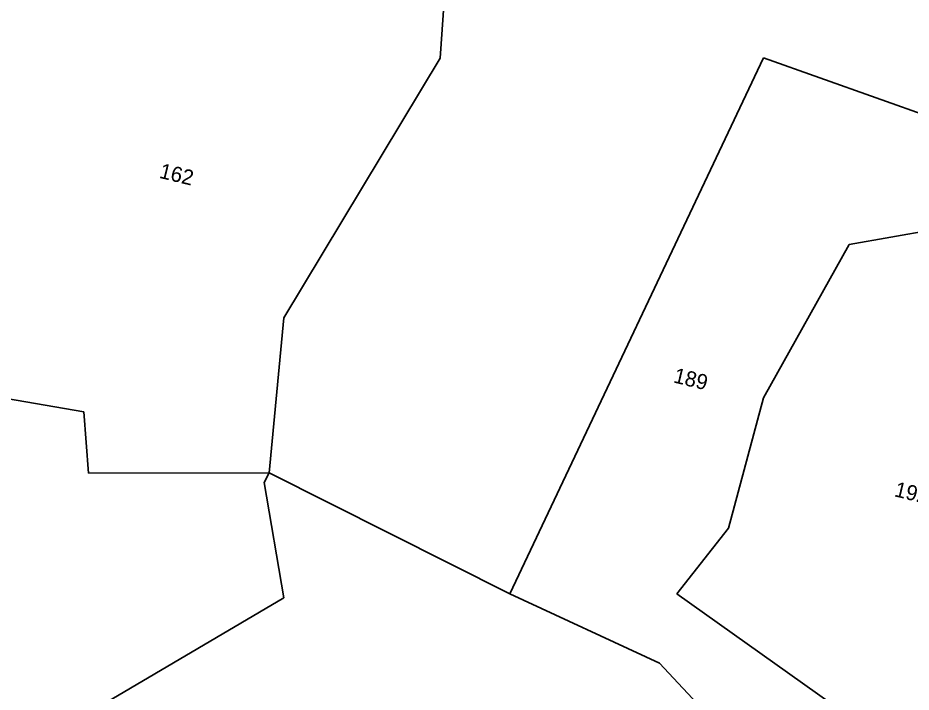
# Model space of a CAD drawing. Header units: metres. Extents: x 280481 to 282563, y 2046849 to 2049468.
# Drawn here: x 281258.4 to 281471.5, y 2047797.8 to 2047958.6 of the extents above; entities that cross this region are included whole.
import ezdxf
from ezdxf.enums import TextEntityAlignment as Align

# ---------------------------------------------------------------- set-up
doc = ezdxf.new("R2010")
doc.units = ezdxf.units.M
doc.layers.add('POLY_PARCEL', color=6, linetype='Continuous')
doc.layers.add('TEXT_PARCEL', color=7, linetype='Continuous')
doc.styles.add('TEXT_MAP', font='')
doc.styles.get('TEXT_MAP').set_extended_font_data('Kruti Dev 050')

msp = doc.modelspace()

# ---------------------------------------------------------------- linework, layer by layer
at = {"layer": 'POLY_PARCEL'}
for p, q in [((281359.13, 2047949), (281360.09, 2047962.67)), ((281321.84, 2047887.07), (281359.13, 2047949)), ((281436.33, 2047949.08), (281375.78, 2047821.22)), ((281494.97, 2047928.25), (281436.33, 2047949.08)), ((281491.12, 2047910.63), (281456.73, 2047904.56)), ((281456.73, 2047904.56), (281436.29, 2047867.99)), ((281318.39, 2047850.09), (281321.84, 2047887.07)), ((281240.81, 2047870.33), (281274.11, 2047864.61)), ((281436.29, 2047867.99), (281427.98, 2047836.91)), ((281274.11, 2047864.61), (281275.28, 2047849.99)), ((281275.28, 2047849.99), (281318.39, 2047850.09)), ((281318.39, 2047850.09), (281317.17, 2047847.76)), ((281375.78, 2047821.22), (281318.39, 2047850.09)), ((281317.17, 2047847.76), (281321.85, 2047820.24)), ((281427.98, 2047836.91), (281415.6, 2047821.22)), ((281321.85, 2047820.24), (281256.14, 2047781.61)), ((281411.46, 2047804.68), (281375.78, 2047821.22)), ((281415.6, 2047821.22), (281464.52, 2047786.51)), ((281430.81, 2047784.04), (281411.46, 2047804.68))]:
    msp.add_line(p, q, dxfattribs=at)

# ---------------------------------------------------------------- texts
at = {"layer": 'TEXT_PARCEL', "style": 'TEXT_MAP'}
for s, p in [('162', (281295.89, 2047919.53)), ('189', (281418.56, 2047870.72)), ('192', (281471.26, 2047843.57))]:
    msp.add_text(s, height=3.625, rotation=346.3752, dxfattribs=at).set_placement(p, align=Align.CENTER)

doc.saveas('drawing.dxf')
